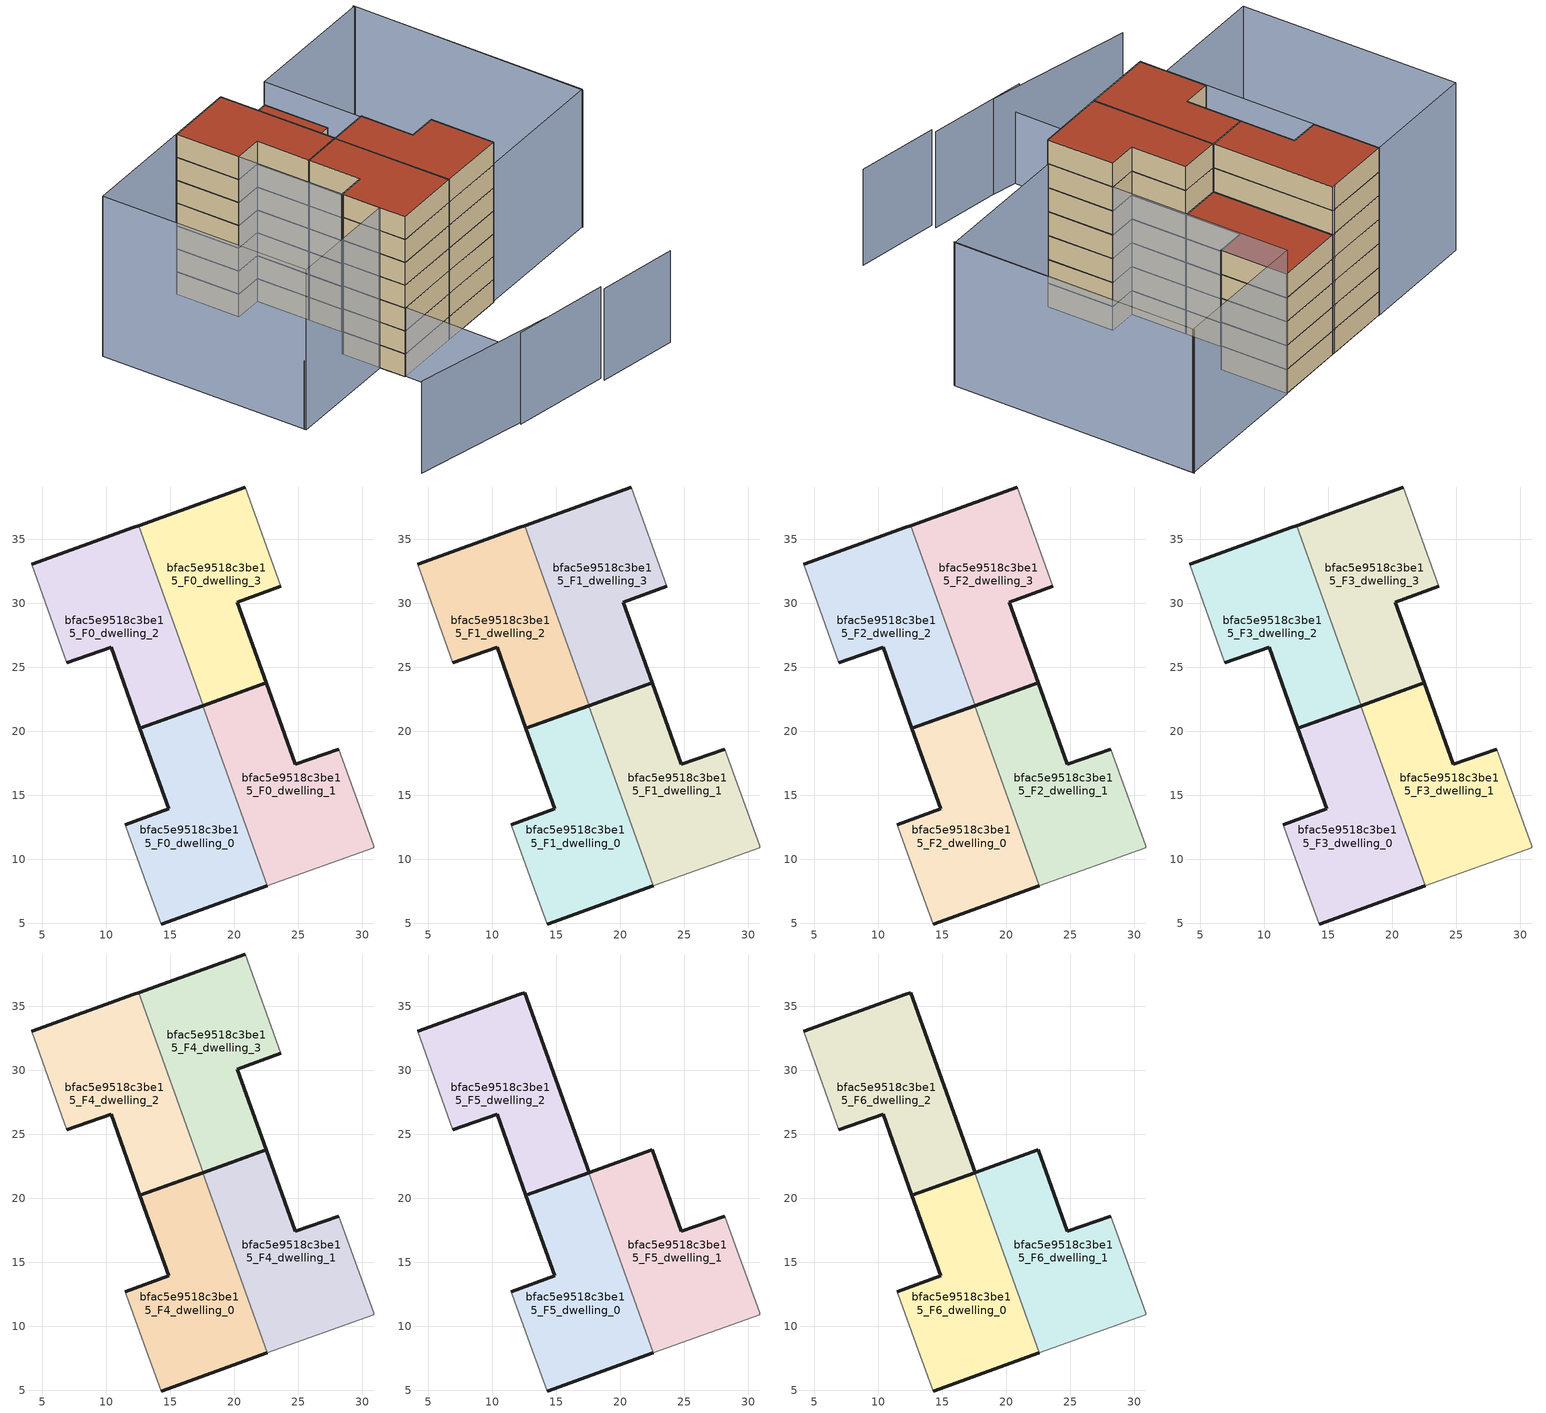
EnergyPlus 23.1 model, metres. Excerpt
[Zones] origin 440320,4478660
bfac5e9518c3be15_F0_dwelling_0
 floor ground (EU_floor_Construction): 22.58,7.93 17.53,22.01 12.62,20.26 14.87,13.94 11.47,12.7 11.54,12.48 13.1,8.13 14.27,4.96 z0
 wall outside (EU_wall_Construction): 11.47,12.7 14.87,13.94 12.62,20.26 17.53,22.01 / 22.58,7.93 14.27,4.96 z0:3
 wall adiabatic (EU_wall_Construction): 14.27,4.96 13.1,8.13 11.54,12.48 11.47,12.7 z0:3
 wall to bfac5e9518c3be15_F0_dwelling_1 (EU_wall_Construction): 17.53,22.01 22.58,7.93 z0:3
bfac5e9518c3be15_F0_dwelling_1
 floor ground (EU_floor_Construction): 30.9,10.92 30.88,11.05 28.16,18.62 24.75,17.43 22.48,23.79 17.53,22.01 22.58,7.93 z0
 wall outside (EU_wall_Construction): 17.53,22.01 22.48,23.79 24.75,17.43 28.16,18.62 z0:3
 wall adiabatic (EU_wall_Construction): 28.16,18.62 30.88,11.05 30.9,10.92 22.58,7.93 z0:3
bfac5e9518c3be15_F0_dwelling_2
 floor ground (EU_floor_Construction): 17.56,22.02 12.52,36.08 12.13,35.94 4.16,33.05 6.9,25.37 10.37,26.59 12.62,20.26 z0
 wall outside (EU_wall_Construction): 4.16,33.05 12.13,35.94 12.52,36.08 / 17.56,22.02 12.62,20.26 10.37,26.59 6.9,25.37 z0:3
 wall adiabatic (EU_wall_Construction): 6.9,25.37 4.16,33.05 z0:3
 wall to bfac5e9518c3be15_F0_dwelling_3 (EU_wall_Construction): 12.52,36.08 17.56,22.02 z0:3
bfac5e9518c3be15_F0_dwelling_3
 floor ground (EU_floor_Construction): 22.48,23.79 20.23,30.09 23.63,31.34 20.86,39.09 12.52,36.08 17.56,22.02 z0
 wall outside (EU_wall_Construction): 12.52,36.08 20.86,39.09 / 23.63,31.34 20.23,30.09 22.48,23.79 17.56,22.02 z0:3
 wall adiabatic (EU_wall_Construction): 20.86,39.09 23.63,31.34 z0:3
bfac5e9518c3be15_F1_dwelling_0
 floor to bfac5e9518c3be15_F0_dwelling_0 (EU_floor_Construction): 22.58,7.93 17.53,22.01 12.62,20.26 14.87,13.94 11.47,12.7 11.54,12.48 13.1,8.13 14.27,4.96 z3
 wall outside (EU_wall_Construction): 11.47,12.7 14.87,13.94 12.62,20.26 17.53,22.01 / 22.58,7.93 14.27,4.96 z3:6
 wall adiabatic (EU_wall_Construction): 14.27,4.96 13.1,8.13 11.54,12.48 11.47,12.7 z3:6
 wall to bfac5e9518c3be15_F1_dwelling_1 (EU_wall_Construction): 17.53,22.01 22.58,7.93 z3:6
bfac5e9518c3be15_F1_dwelling_1
 floor to bfac5e9518c3be15_F0_dwelling_1 (EU_floor_Construction): 30.9,10.92 30.88,11.05 28.16,18.62 24.75,17.43 22.48,23.79 17.53,22.01 22.58,7.93 z3
 wall outside (EU_wall_Construction): 17.53,22.01 22.48,23.79 24.75,17.43 28.16,18.62 z3:6
 wall adiabatic (EU_wall_Construction): 28.16,18.62 30.88,11.05 30.9,10.92 22.58,7.93 z3:6
bfac5e9518c3be15_F1_dwelling_2
 floor to bfac5e9518c3be15_F0_dwelling_2 (EU_floor_Construction): 17.56,22.02 12.52,36.08 12.13,35.94 4.15,33.05 6.9,25.37 10.37,26.59 12.62,20.26 z3
 wall outside (EU_wall_Construction): 4.16,33.05 12.13,35.94 12.52,36.08 / 17.56,22.02 12.62,20.26 10.37,26.59 6.9,25.37 z3:6
 wall adiabatic (EU_wall_Construction): 6.9,25.37 4.16,33.05 z3:6
 wall to bfac5e9518c3be15_F1_dwelling_3 (EU_wall_Construction): 12.52,36.08 17.56,22.02 z3:6
bfac5e9518c3be15_F1_dwelling_3
 floor to bfac5e9518c3be15_F0_dwelling_3 (EU_floor_Construction): 22.48,23.79 20.23,30.09 23.63,31.34 20.86,39.09 12.52,36.08 17.56,22.02 z3
 wall outside (EU_wall_Construction): 12.52,36.08 20.86,39.09 / 23.63,31.34 20.23,30.09 22.48,23.79 17.56,22.02 z3:6
 wall adiabatic (EU_wall_Construction): 20.86,39.09 23.63,31.34 z3:6
bfac5e9518c3be15_F2_dwelling_0
 floor to bfac5e9518c3be15_F1_dwelling_0 (EU_floor_Construction): 22.58,7.93 17.53,22.01 12.62,20.26 14.87,13.94 11.47,12.7 11.54,12.48 13.1,8.13 14.27,4.96 z6
 wall outside (EU_wall_Construction): 11.47,12.7 14.87,13.94 12.62,20.26 17.53,22.01 / 22.58,7.93 14.27,4.96 z6:9
 wall adiabatic (EU_wall_Construction): 14.27,4.96 13.1,8.13 11.54,12.48 11.47,12.7 z6:9
 wall to bfac5e9518c3be15_F2_dwelling_1 (EU_wall_Construction): 17.53,22.01 22.58,7.93 z6:9
bfac5e9518c3be15_F2_dwelling_1
 floor to bfac5e9518c3be15_F1_dwelling_1 (EU_floor_Construction): 30.9,10.92 30.88,11.05 28.16,18.62 24.75,17.43 22.48,23.79 17.53,22.01 22.58,7.93 z6
 wall outside (EU_wall_Construction): 17.53,22.01 22.48,23.79 24.75,17.43 28.16,18.62 z6:9
 wall adiabatic (EU_wall_Construction): 28.16,18.62 30.88,11.05 30.9,10.92 22.58,7.93 z6:9
bfac5e9518c3be15_F2_dwelling_2
 floor to bfac5e9518c3be15_F1_dwelling_2 (EU_floor_Construction): 17.56,22.02 12.52,36.08 12.13,35.94 4.15,33.05 6.9,25.37 10.37,26.59 12.62,20.26 z6
 wall outside (EU_wall_Construction): 4.16,33.05 12.13,35.94 12.52,36.08 / 17.56,22.02 12.62,20.26 10.37,26.59 6.9,25.37 z6:9
 wall adiabatic (EU_wall_Construction): 6.9,25.37 4.16,33.05 z6:9
 wall to bfac5e9518c3be15_F2_dwelling_3 (EU_wall_Construction): 12.52,36.08 17.56,22.02 z6:9
bfac5e9518c3be15_F2_dwelling_3
 floor to bfac5e9518c3be15_F1_dwelling_3 (EU_floor_Construction): 22.48,23.79 20.23,30.09 23.63,31.34 20.86,39.09 12.52,36.08 17.56,22.02 z6
 wall outside (EU_wall_Construction): 12.52,36.08 20.86,39.09 / 23.63,31.34 20.23,30.09 22.48,23.79 17.56,22.02 z6:9
 wall adiabatic (EU_wall_Construction): 20.86,39.09 23.63,31.34 z6:9
bfac5e9518c3be15_F3_dwelling_0
 floor to bfac5e9518c3be15_F2_dwelling_0 (EU_floor_Construction): 22.58,7.93 17.53,22.01 12.62,20.26 14.87,13.94 11.47,12.7 11.54,12.48 13.1,8.13 14.27,4.96 z9
 wall outside (EU_wall_Construction): 11.47,12.7 14.87,13.94 12.62,20.26 17.53,22.01 / 22.58,7.93 14.27,4.96 z9:12
 wall adiabatic (EU_wall_Construction): 14.27,4.96 13.1,8.13 11.54,12.48 11.47,12.7 z9:12
 wall to bfac5e9518c3be15_F3_dwelling_1 (EU_wall_Construction): 17.53,22.01 22.58,7.93 z9:12
bfac5e9518c3be15_F3_dwelling_1
 floor to bfac5e9518c3be15_F2_dwelling_1 (EU_floor_Construction): 30.9,10.92 30.88,11.05 28.16,18.62 24.75,17.43 22.48,23.79 17.53,22.01 22.58,7.93 z9
 wall outside (EU_wall_Construction): 17.53,22.01 22.48,23.79 24.75,17.43 28.16,18.62 z9:12
 wall adiabatic (EU_wall_Construction): 28.16,18.62 30.88,11.05 30.9,10.92 22.58,7.93 z9:12
bfac5e9518c3be15_F3_dwelling_2
 floor to bfac5e9518c3be15_F2_dwelling_2 (EU_floor_Construction): 17.56,22.02 12.52,36.08 12.13,35.94 4.15,33.05 6.9,25.37 10.37,26.59 12.62,20.26 z9
 wall outside (EU_wall_Construction): 4.16,33.05 12.13,35.94 12.52,36.08 / 17.56,22.02 12.62,20.26 10.37,26.59 6.9,25.37 z9:12
 wall adiabatic (EU_wall_Construction): 6.9,25.37 4.16,33.05 z9:12
 wall to bfac5e9518c3be15_F3_dwelling_3 (EU_wall_Construction): 12.52,36.08 17.56,22.02 z9:12
bfac5e9518c3be15_F3_dwelling_3
 floor to bfac5e9518c3be15_F2_dwelling_3 (EU_floor_Construction): 22.48,23.79 20.23,30.09 23.63,31.34 20.86,39.09 12.52,36.08 17.56,22.02 z9
 wall outside (EU_wall_Construction): 12.52,36.08 20.86,39.09 / 23.63,31.34 20.23,30.09 22.48,23.79 17.56,22.02 z9:12
 wall adiabatic (EU_wall_Construction): 20.86,39.09 23.63,31.34 z9:12
bfac5e9518c3be15_F4_dwelling_0
 floor to bfac5e9518c3be15_F3_dwelling_0 (EU_floor_Construction): 22.58,7.93 17.53,22.01 12.62,20.26 14.87,13.94 11.47,12.7 11.54,12.48 13.1,8.13 14.27,4.96 z12
 wall outside (EU_wall_Construction): 11.47,12.7 14.87,13.94 12.62,20.26 17.53,22.01 / 22.58,7.93 14.27,4.96 z12:15
 wall adiabatic (EU_wall_Construction): 14.27,4.96 13.1,8.13 11.54,12.48 11.47,12.7 z12:15
 wall to bfac5e9518c3be15_F4_dwelling_1 (EU_wall_Construction): 17.53,22.01 22.58,7.93 z12:15
bfac5e9518c3be15_F4_dwelling_1
 floor to bfac5e9518c3be15_F3_dwelling_1 (EU_floor_Construction): 30.9,10.92 30.88,11.05 28.16,18.62 24.75,17.43 22.48,23.79 17.53,22.01 22.58,7.93 z12
 wall outside (EU_wall_Construction): 17.53,22.01 22.48,23.79 24.75,17.43 28.16,18.62 z12:15
 wall adiabatic (EU_wall_Construction): 28.16,18.62 30.88,11.05 30.9,10.92 22.58,7.93 z12:15
bfac5e9518c3be15_F4_dwelling_2
 floor to bfac5e9518c3be15_F3_dwelling_2 (EU_floor_Construction): 17.56,22.02 12.52,36.08 12.13,35.94 4.15,33.05 6.9,25.37 10.37,26.59 12.62,20.26 z12
 wall outside (EU_wall_Construction): 4.16,33.05 12.13,35.94 12.52,36.08 / 17.56,22.02 12.62,20.26 10.37,26.59 6.9,25.37 z12:15
 wall adiabatic (EU_wall_Construction): 6.9,25.37 4.16,33.05 z12:15
 wall to bfac5e9518c3be15_F4_dwelling_3 (EU_wall_Construction): 12.52,36.08 17.56,22.02 z12:15
bfac5e9518c3be15_F4_dwelling_3
 floor to bfac5e9518c3be15_F3_dwelling_3 (EU_floor_Construction): 22.48,23.79 20.23,30.09 23.63,31.34 20.86,39.09 12.52,36.08 17.56,22.02 z12
 wall outside (EU_wall_Construction): 12.52,36.08 20.86,39.09 / 23.63,31.34 20.23,30.09 22.48,23.79 17.56,22.02 z12:15
 wall adiabatic (EU_wall_Construction): 20.86,39.09 23.63,31.34 z12:15
 roof outside (EU_roof_Construction): 20.86,39.09 23.63,31.34 20.23,30.09 22.48,23.79 17.56,22.02 12.52,36.08 z15
bfac5e9518c3be15_F5_dwelling_0
 floor to bfac5e9518c3be15_F4_dwelling_0 (EU_floor_Construction): 22.58,7.93 17.53,22.01 12.62,20.26 14.87,13.94 11.47,12.7 11.54,12.48 13.1,8.13 14.27,4.96 z15
 wall outside (EU_wall_Construction): 11.47,12.7 14.87,13.94 12.62,20.26 17.53,22.01 / 22.58,7.93 14.27,4.96 z15:18
 wall adiabatic (EU_wall_Construction): 14.27,4.96 13.1,8.13 11.54,12.48 11.47,12.7 z15:18
 wall to bfac5e9518c3be15_F5_dwelling_1 (EU_wall_Construction): 17.53,22.01 22.58,7.93 z15:18
bfac5e9518c3be15_F5_dwelling_1
 floor to bfac5e9518c3be15_F4_dwelling_1 (EU_floor_Construction): 30.9,10.92 30.88,11.05 28.16,18.62 24.75,17.43 22.48,23.79 17.53,22.01 22.58,7.93 z15
 wall outside (EU_wall_Construction): 17.53,22.01 22.48,23.79 24.75,17.43 28.16,18.62 z15:18
 wall adiabatic (EU_wall_Construction): 28.16,18.62 30.88,11.05 30.9,10.92 22.58,7.93 z15:18
bfac5e9518c3be15_F5_dwelling_2
 floor to bfac5e9518c3be15_F4_dwelling_2 (EU_floor_Construction): 17.56,22.02 12.52,36.08 12.13,35.94 4.15,33.05 6.9,25.37 10.37,26.59 12.62,20.26 z15
 wall outside (EU_wall_Construction): 4.16,33.05 12.13,35.94 12.52,36.08 17.56,22.02 12.62,20.26 10.37,26.59 6.9,25.37 z15:18
 wall adiabatic (EU_wall_Construction): 6.9,25.37 4.16,33.05 z15:18
bfac5e9518c3be15_F6_dwelling_0
 floor to bfac5e9518c3be15_F5_dwelling_0 (EU_floor_Construction): 22.58,7.93 17.53,22.01 12.62,20.26 14.87,13.94 11.47,12.7 11.54,12.48 13.1,8.13 14.27,4.96 z18
 wall outside (EU_wall_Construction): 11.47,12.7 14.87,13.94 12.62,20.26 17.53,22.01 / 22.58,7.93 14.27,4.96 z18:21
 wall adiabatic (EU_wall_Construction): 14.27,4.96 13.1,8.13 11.54,12.48 11.47,12.7 z18:21
 wall to bfac5e9518c3be15_F6_dwelling_1 (EU_wall_Construction): 17.53,22.01 22.58,7.93 z18:21
 roof outside (EU_roof_Construction): 17.53,22.01 22.58,7.93 14.27,4.96 13.1,8.13 11.54,12.48 11.47,12.7 14.87,13.94 12.62,20.26 z21
bfac5e9518c3be15_F6_dwelling_1
 floor to bfac5e9518c3be15_F5_dwelling_1 (EU_floor_Construction): 30.9,10.92 30.88,11.05 28.16,18.62 24.75,17.43 22.48,23.79 17.53,22.01 22.58,7.93 z18
 wall outside (EU_wall_Construction): 17.53,22.01 22.48,23.79 24.75,17.43 28.16,18.62 z18:21
 wall adiabatic (EU_wall_Construction): 28.16,18.62 30.88,11.05 30.9,10.92 22.58,7.93 z18:21
 roof outside (EU_roof_Construction): 28.16,18.62 30.88,11.05 30.9,10.92 22.58,7.93 17.53,22.01 22.48,23.79 24.75,17.43 z21
bfac5e9518c3be15_F6_dwelling_2
 floor to bfac5e9518c3be15_F5_dwelling_2 (EU_floor_Construction): 17.56,22.02 12.52,36.08 12.13,35.94 4.15,33.05 6.9,25.37 10.37,26.59 12.62,20.26 z18
 wall outside (EU_wall_Construction): 4.16,33.05 12.13,35.94 12.52,36.08 17.56,22.02 12.62,20.26 10.37,26.59 6.9,25.37 z18:21
 wall adiabatic (EU_wall_Construction): 6.9,25.37 4.16,33.05 z18:21
 roof outside (EU_roof_Construction): 12.52,36.08 17.56,22.02 12.62,20.26 10.37,26.59 6.9,25.37 4.16,33.05 12.13,35.94 z21
shading: 18.69,-10.11 31.19,-8.12 / 31.24,-8.68 41.52,-7.03 / 4.28,-11.29 22.57,-9.45 z0:12; -0.76,3.37 13.33,8.21 / 13.33,8.21 19.51,-9.8 z0:9; 4.16,33.06 13.13,8.04 / 13.13,8.04 -0.66,3.1 / -0.66,3.1 -9.63,28.12 / -9.63,28.12 4.16,33.06 z0:21; 47.61,16.85 37.61,45.25 / 47.65,17.02 30.84,11.04 / 30.84,11.04 20.83,39.16 / 20.83,39.16 37.64,45.14 / 37.64,45.14 47.65,17.02 z0:18
[Building]
EU S2 Campaign: North Axis=0; Terrain=City; Solar Distribution=FullExterior
[Site:Location]
Madrid: Latitude=40.5; Longitude=-3.5; Time Zone=1; Elevation=609
[SizingPeriod:WeatherFileDays]
AnnualSizingPeriod: Begin Month=1; Begin Day of Month=1; End Month=12; End Day of Month=31; Day of Week for Start Day=Monday; Use Weather File Daylight Saving Period=No; Use Weather File Rain and Snow Indicators=No
[MATERIAL]
EU_InternalMass_Material: Roughness=MediumRough; Thickness=0.1; Conductivity=1; Density=1800; Specific Heat=900; Thermal Absorptance=0.9; Solar Absorptance=0.7; Visible Absorptance=0.7
[MATERIAL:NOMASS] Roughness=MediumRough; Thermal Absorptance=0.9; Solar Absorptance=0.7; Visible Absorptance=0.7
Name | Thermal Resistance
EU_wall_NoMass | 0.459673
EU_roof_NoMass | 0.495815
EU_floor_NoMass | 0.788942
[CONSTRUCTION]
EU_wall_Construction: EU_wall_NoMass
EU_roof_Construction: EU_roof_NoMass
EU_floor_Construction: EU_floor_NoMass
EU_InternalMass_Construction: EU_InternalMass_Material
[ZONE] Type=1; Multiplier=1; Ceiling Height=autocalculate; Floor Area=autocalculate; Part of Total Floor Area=Yes
Name | Volume
bfac5e9518c3be15_F0_dwelling_0 | 324.226
bfac5e9518c3be15_F1_dwelling_0; bfac5e9518c3be15_F2_dwelling_0; bfac5e9518c3be15_F3_dwelling_0; bfac5e9518c3be15_F4_dwelling_0; bfac5e9518c3be15_F5_dwelling_0; bfac5e9518c3be15_F6_dwelling_0 | 324.227
bfac5e9518c3be15_F0_dwelling_1; bfac5e9518c3be15_F1_dwelling_1; bfac5e9518c3be15_F2_dwelling_1; bfac5e9518c3be15_F3_dwelling_1; bfac5e9518c3be15_F4_dwelling_1; bfac5e9518c3be15_F5_dwelling_1; bfac5e9518c3be15_F6_dwelling_1 | 324.196
bfac5e9518c3be15_F0_dwelling_2; bfac5e9518c3be15_F1_dwelling_2; bfac5e9518c3be15_F2_dwelling_2; bfac5e9518c3be15_F3_dwelling_2; bfac5e9518c3be15_F4_dwelling_2; bfac5e9518c3be15_F5_dwelling_2; bfac5e9518c3be15_F6_dwelling_2 | 324.204
bfac5e9518c3be15_F0_dwelling_3 | 324.216
bfac5e9518c3be15_F1_dwelling_3; bfac5e9518c3be15_F2_dwelling_3; bfac5e9518c3be15_F3_dwelling_3; bfac5e9518c3be15_F4_dwelling_3 | 324.217
[INTERNALMASS] Construction=EU_InternalMass_Construction
Name | Zone or ZoneList | Surface Area
bfac5e9518c3be15_F0_dwelling_0_EU_InternalMass | bfac5e9518c3be15_F0_dwelling_0 | 108.075
bfac5e9518c3be15_F0_dwelling_1_EU_InternalMass | bfac5e9518c3be15_F0_dwelling_1 | 108.066
bfac5e9518c3be15_F0_dwelling_2_EU_InternalMass | bfac5e9518c3be15_F0_dwelling_2 | 108.068
bfac5e9518c3be15_F0_dwelling_3_EU_InternalMass | bfac5e9518c3be15_F0_dwelling_3 | 108.072
bfac5e9518c3be15_F1_dwelling_0_EU_InternalMass | bfac5e9518c3be15_F1_dwelling_0 | 108.075
bfac5e9518c3be15_F1_dwelling_1_EU_InternalMass | bfac5e9518c3be15_F1_dwelling_1 | 108.066
bfac5e9518c3be15_F1_dwelling_2_EU_InternalMass | bfac5e9518c3be15_F1_dwelling_2 | 108.068
bfac5e9518c3be15_F1_dwelling_3_EU_InternalMass | bfac5e9518c3be15_F1_dwelling_3 | 108.072
bfac5e9518c3be15_F2_dwelling_0_EU_InternalMass | bfac5e9518c3be15_F2_dwelling_0 | 108.075
bfac5e9518c3be15_F2_dwelling_1_EU_InternalMass | bfac5e9518c3be15_F2_dwelling_1 | 108.066
bfac5e9518c3be15_F2_dwelling_2_EU_InternalMass | bfac5e9518c3be15_F2_dwelling_2 | 108.068
bfac5e9518c3be15_F2_dwelling_3_EU_InternalMass | bfac5e9518c3be15_F2_dwelling_3 | 108.072
bfac5e9518c3be15_F3_dwelling_0_EU_InternalMass | bfac5e9518c3be15_F3_dwelling_0 | 108.075
bfac5e9518c3be15_F3_dwelling_1_EU_InternalMass | bfac5e9518c3be15_F3_dwelling_1 | 108.066
bfac5e9518c3be15_F3_dwelling_2_EU_InternalMass | bfac5e9518c3be15_F3_dwelling_2 | 108.068
bfac5e9518c3be15_F3_dwelling_3_EU_InternalMass | bfac5e9518c3be15_F3_dwelling_3 | 108.072
bfac5e9518c3be15_F4_dwelling_0_EU_InternalMass | bfac5e9518c3be15_F4_dwelling_0 | 108.075
bfac5e9518c3be15_F4_dwelling_1_EU_InternalMass | bfac5e9518c3be15_F4_dwelling_1 | 108.066
bfac5e9518c3be15_F4_dwelling_2_EU_InternalMass | bfac5e9518c3be15_F4_dwelling_2 | 108.068
bfac5e9518c3be15_F4_dwelling_3_EU_InternalMass | bfac5e9518c3be15_F4_dwelling_3 | 108.072
bfac5e9518c3be15_F5_dwelling_0_EU_InternalMass | bfac5e9518c3be15_F5_dwelling_0 | 144.086
bfac5e9518c3be15_F5_dwelling_1_EU_InternalMass | bfac5e9518c3be15_F5_dwelling_1 | 144.093
bfac5e9518c3be15_F5_dwelling_2_EU_InternalMass | bfac5e9518c3be15_F5_dwelling_2 | 144.097
bfac5e9518c3be15_F6_dwelling_0_EU_InternalMass | bfac5e9518c3be15_F6_dwelling_0 | 144.086
bfac5e9518c3be15_F6_dwelling_1_EU_InternalMass | bfac5e9518c3be15_F6_dwelling_1 | 144.093
bfac5e9518c3be15_F6_dwelling_2_EU_InternalMass | bfac5e9518c3be15_F6_dwelling_2 | 144.097
[OTHEREQUIPMENT] Fuel Type=Electricity; Design Level Calculation Method=Watts/Area; Power per Zone Floor Area=1; Fraction Latent=0; Fraction Radiant=0; Fraction Lost=0; Carbon Dioxide Generation Rate=0; EndUse Subcategory=EU_Step8_InternalGains
Name | Zone or ZoneList or Space or SpaceList | Schedule
EU_Step8_InternalGain_bfac5e9518c3be15_F0_dwelling_0_f000 | bfac5e9518c3be15_F0_dwelling_0 | EU_Step8_GainSchedule_bfac5e9518c3be15_F0_dwelling_0_f000
EU_Step8_InternalGain_bfac5e9518c3be15_F0_dwelling_1_f000 | bfac5e9518c3be15_F0_dwelling_1 | EU_Step8_GainSchedule_bfac5e9518c3be15_F0_dwelling_1_f000
EU_Step8_InternalGain_bfac5e9518c3be15_F0_dwelling_2_f000 | bfac5e9518c3be15_F0_dwelling_2 | EU_Step8_GainSchedule_bfac5e9518c3be15_F0_dwelling_2_f000
EU_Step8_InternalGain_bfac5e9518c3be15_F0_dwelling_3_f000 | bfac5e9518c3be15_F0_dwelling_3 | EU_Step8_GainSchedule_bfac5e9518c3be15_F0_dwelling_3_f000
EU_Step8_InternalGain_bfac5e9518c3be15_F1_dwelling_0_f000 | bfac5e9518c3be15_F1_dwelling_0 | EU_Step8_GainSchedule_bfac5e9518c3be15_F1_dwelling_0_f000
EU_Step8_InternalGain_bfac5e9518c3be15_F1_dwelling_1_f000 | bfac5e9518c3be15_F1_dwelling_1 | EU_Step8_GainSchedule_bfac5e9518c3be15_F1_dwelling_1_f000
EU_Step8_InternalGain_bfac5e9518c3be15_F1_dwelling_2_f000 | bfac5e9518c3be15_F1_dwelling_2 | EU_Step8_GainSchedule_bfac5e9518c3be15_F1_dwelling_2_f000
EU_Step8_InternalGain_bfac5e9518c3be15_F1_dwelling_3_f000 | bfac5e9518c3be15_F1_dwelling_3 | EU_Step8_GainSchedule_bfac5e9518c3be15_F1_dwelling_3_f000
EU_Step8_InternalGain_bfac5e9518c3be15_F2_dwelling_0_f000 | bfac5e9518c3be15_F2_dwelling_0 | EU_Step8_GainSchedule_bfac5e9518c3be15_F2_dwelling_0_f000
EU_Step8_InternalGain_bfac5e9518c3be15_F2_dwelling_1_f000 | bfac5e9518c3be15_F2_dwelling_1 | EU_Step8_GainSchedule_bfac5e9518c3be15_F2_dwelling_1_f000
EU_Step8_InternalGain_bfac5e9518c3be15_F2_dwelling_2_f000 | bfac5e9518c3be15_F2_dwelling_2 | EU_Step8_GainSchedule_bfac5e9518c3be15_F2_dwelling_2_f000
EU_Step8_InternalGain_bfac5e9518c3be15_F2_dwelling_3_f000 | bfac5e9518c3be15_F2_dwelling_3 | EU_Step8_GainSchedule_bfac5e9518c3be15_F2_dwelling_3_f000
EU_Step8_InternalGain_bfac5e9518c3be15_F3_dwelling_0_f000 | bfac5e9518c3be15_F3_dwelling_0 | EU_Step8_GainSchedule_bfac5e9518c3be15_F3_dwelling_0_f000
EU_Step8_InternalGain_bfac5e9518c3be15_F3_dwelling_1_f000 | bfac5e9518c3be15_F3_dwelling_1 | EU_Step8_GainSchedule_bfac5e9518c3be15_F3_dwelling_1_f000
EU_Step8_InternalGain_bfac5e9518c3be15_F3_dwelling_2_f000 | bfac5e9518c3be15_F3_dwelling_2 | EU_Step8_GainSchedule_bfac5e9518c3be15_F3_dwelling_2_f000
EU_Step8_InternalGain_bfac5e9518c3be15_F3_dwelling_3_f000 | bfac5e9518c3be15_F3_dwelling_3 | EU_Step8_GainSchedule_bfac5e9518c3be15_F3_dwelling_3_f000
EU_Step8_InternalGain_bfac5e9518c3be15_F4_dwelling_0_f000 | bfac5e9518c3be15_F4_dwelling_0 | EU_Step8_GainSchedule_bfac5e9518c3be15_F4_dwelling_0_f000
EU_Step8_InternalGain_bfac5e9518c3be15_F4_dwelling_1_f000 | bfac5e9518c3be15_F4_dwelling_1 | EU_Step8_GainSchedule_bfac5e9518c3be15_F4_dwelling_1_f000
EU_Step8_InternalGain_bfac5e9518c3be15_F4_dwelling_2_f000 | bfac5e9518c3be15_F4_dwelling_2 | EU_Step8_GainSchedule_bfac5e9518c3be15_F4_dwelling_2_f000
EU_Step8_InternalGain_bfac5e9518c3be15_F4_dwelling_3_f000 | bfac5e9518c3be15_F4_dwelling_3 | EU_Step8_GainSchedule_bfac5e9518c3be15_F4_dwelling_3_f000
EU_Step8_InternalGain_bfac5e9518c3be15_F5_dwelling_0_f000 | bfac5e9518c3be15_F5_dwelling_0 | EU_Step8_GainSchedule_bfac5e9518c3be15_F5_dwelling_0_f000
EU_Step8_InternalGain_bfac5e9518c3be15_F5_dwelling_1_f000 | bfac5e9518c3be15_F5_dwelling_1 | EU_Step8_GainSchedule_bfac5e9518c3be15_F5_dwelling_1_f000
EU_Step8_InternalGain_bfac5e9518c3be15_F5_dwelling_2_f000 | bfac5e9518c3be15_F5_dwelling_2 | EU_Step8_GainSchedule_bfac5e9518c3be15_F5_dwelling_2_f000
EU_Step8_InternalGain_bfac5e9518c3be15_F6_dwelling_0_f000 | bfac5e9518c3be15_F6_dwelling_0 | EU_Step8_GainSchedule_bfac5e9518c3be15_F6_dwelling_0_f000
EU_Step8_InternalGain_bfac5e9518c3be15_F6_dwelling_1_f000 | bfac5e9518c3be15_F6_dwelling_1 | EU_Step8_GainSchedule_bfac5e9518c3be15_F6_dwelling_1_f000
EU_Step8_InternalGain_bfac5e9518c3be15_F6_dwelling_2_f000 | bfac5e9518c3be15_F6_dwelling_2 | EU_Step8_GainSchedule_bfac5e9518c3be15_F6_dwelling_2_f000
[ZONEVENTILATION:DESIGNFLOWRATE] Schedule=EU_AlwaysOn; Design Flow Rate Calculation Method=AirChanges/Hour; Air Changes per Hour=0.719161; Ventilation Type=Natural; Fan Pressure Rise=0; Fan Total Efficiency=1; Constant Term Coefficient=1; Temperature Term Coefficient=0; Velocity Term Coefficient=0; Velocity Squared Term Coefficient=0; Minimum Indoor Temperature=-100; Maximum Indoor Temperature=100; Delta Temperature=-100; Minimum Outdoor Temperature=-100; Maximum Outdoor Temperature=100; Maximum Wind Speed=40
Name | Zone or ZoneList or Space or SpaceList
EU_ConstantAir_bfac5e9518c3be15_F0_dwelling_0 | bfac5e9518c3be15_F0_dwelling_0
EU_ConstantAir_bfac5e9518c3be15_F0_dwelling_1 | bfac5e9518c3be15_F0_dwelling_1
EU_ConstantAir_bfac5e9518c3be15_F0_dwelling_2 | bfac5e9518c3be15_F0_dwelling_2
EU_ConstantAir_bfac5e9518c3be15_F0_dwelling_3 | bfac5e9518c3be15_F0_dwelling_3
EU_ConstantAir_bfac5e9518c3be15_F1_dwelling_0 | bfac5e9518c3be15_F1_dwelling_0
EU_ConstantAir_bfac5e9518c3be15_F1_dwelling_1 | bfac5e9518c3be15_F1_dwelling_1
EU_ConstantAir_bfac5e9518c3be15_F1_dwelling_2 | bfac5e9518c3be15_F1_dwelling_2
EU_ConstantAir_bfac5e9518c3be15_F1_dwelling_3 | bfac5e9518c3be15_F1_dwelling_3
EU_ConstantAir_bfac5e9518c3be15_F2_dwelling_0 | bfac5e9518c3be15_F2_dwelling_0
EU_ConstantAir_bfac5e9518c3be15_F2_dwelling_1 | bfac5e9518c3be15_F2_dwelling_1
EU_ConstantAir_bfac5e9518c3be15_F2_dwelling_2 | bfac5e9518c3be15_F2_dwelling_2
EU_ConstantAir_bfac5e9518c3be15_F2_dwelling_3 | bfac5e9518c3be15_F2_dwelling_3
EU_ConstantAir_bfac5e9518c3be15_F3_dwelling_0 | bfac5e9518c3be15_F3_dwelling_0
EU_ConstantAir_bfac5e9518c3be15_F3_dwelling_1 | bfac5e9518c3be15_F3_dwelling_1
EU_ConstantAir_bfac5e9518c3be15_F3_dwelling_2 | bfac5e9518c3be15_F3_dwelling_2
EU_ConstantAir_bfac5e9518c3be15_F3_dwelling_3 | bfac5e9518c3be15_F3_dwelling_3
EU_ConstantAir_bfac5e9518c3be15_F4_dwelling_0 | bfac5e9518c3be15_F4_dwelling_0
EU_ConstantAir_bfac5e9518c3be15_F4_dwelling_1 | bfac5e9518c3be15_F4_dwelling_1
EU_ConstantAir_bfac5e9518c3be15_F4_dwelling_2 | bfac5e9518c3be15_F4_dwelling_2
EU_ConstantAir_bfac5e9518c3be15_F4_dwelling_3 | bfac5e9518c3be15_F4_dwelling_3
EU_ConstantAir_bfac5e9518c3be15_F5_dwelling_0 | bfac5e9518c3be15_F5_dwelling_0
EU_ConstantAir_bfac5e9518c3be15_F5_dwelling_1 | bfac5e9518c3be15_F5_dwelling_1
EU_ConstantAir_bfac5e9518c3be15_F5_dwelling_2 | bfac5e9518c3be15_F5_dwelling_2
EU_ConstantAir_bfac5e9518c3be15_F6_dwelling_0 | bfac5e9518c3be15_F6_dwelling_0
EU_ConstantAir_bfac5e9518c3be15_F6_dwelling_1 | bfac5e9518c3be15_F6_dwelling_1
EU_ConstantAir_bfac5e9518c3be15_F6_dwelling_2 | bfac5e9518c3be15_F6_dwelling_2
[HVACTEMPLATE:THERMOSTAT] Constant Heating Setpoint=20; Constant Cooling Setpoint=50
EU_HeatOnly_bfac5e9518c3be15_F0_dwelling_0; EU_HeatOnly_bfac5e9518c3be15_F0_dwelling_1; EU_HeatOnly_bfac5e9518c3be15_F0_dwelling_2; EU_HeatOnly_bfac5e9518c3be15_F0_dwelling_3; EU_HeatOnly_bfac5e9518c3be15_F1_dwelling_0; EU_HeatOnly_bfac5e9518c3be15_F1_dwelling_1; EU_HeatOnly_bfac5e9518c3be15_F1_dwelling_2; EU_HeatOnly_bfac5e9518c3be15_F1_dwelling_3; EU_HeatOnly_bfac5e9518c3be15_F2_dwelling_0; EU_HeatOnly_bfac5e9518c3be15_F2_dwelling_1; EU_HeatOnly_bfac5e9518c3be15_F2_dwelling_2; EU_HeatOnly_bfac5e9518c3be15_F2_dwelling_3; EU_HeatOnly_bfac5e9518c3be15_F3_dwelling_0; EU_HeatOnly_bfac5e9518c3be15_F3_dwelling_1; EU_HeatOnly_bfac5e9518c3be15_F3_dwelling_2; EU_HeatOnly_bfac5e9518c3be15_F3_dwelling_3; EU_HeatOnly_bfac5e9518c3be15_F4_dwelling_0; EU_HeatOnly_bfac5e9518c3be15_F4_dwelling_1; EU_HeatOnly_bfac5e9518c3be15_F4_dwelling_2; EU_HeatOnly_bfac5e9518c3be15_F4_dwelling_3; EU_HeatOnly_bfac5e9518c3be15_F5_dwelling_0; EU_HeatOnly_bfac5e9518c3be15_F5_dwelling_1; EU_HeatOnly_bfac5e9518c3be15_F5_dwelling_2; EU_HeatOnly_bfac5e9518c3be15_F6_dwelling_0; EU_HeatOnly_bfac5e9518c3be15_F6_dwelling_1; EU_HeatOnly_bfac5e9518c3be15_F6_dwelling_2
[HVACTEMPLATE:ZONE:IDEALLOADSAIRSYSTEM] System Availability Schedule=EU_AlwaysOn; Maximum Heating Supply Air Temperature=50; Minimum Cooling Supply Air Temperature=13; Maximum Heating Supply Air Humidity Ratio=0.0156; Minimum Cooling Supply Air Humidity Ratio=0.0077; Heating Limit=NoLimit; Cooling Limit=NoLimit; Heating Availability Schedule=EU_AlwaysOn; Cooling Availability Schedule=EU_CoolingOff; Dehumidification Control Type=ConstantSensibleHeatRatio; Cooling Sensible Heat Ratio=0.7; Dehumidification Setpoint=60; Humidification Control Type=None; Humidification Setpoint=30; Outdoor Air Method=None; Outdoor Air Flow Rate per Person=0.00944; Outdoor Air Flow Rate per Zone Floor Area=0; Outdoor Air Flow Rate per Zone=0; Demand Controlled Ventilation Type=None; Outdoor Air Economizer Type=NoEconomizer; Heat Recovery Type=None; Sensible Heat Recovery Effectiveness=0.7; Latent Heat Recovery Effectiveness=0.65
Name | Template Thermostat
bfac5e9518c3be15_F0_dwelling_0 | EU_HeatOnly_bfac5e9518c3be15_F0_dwelling_0
bfac5e9518c3be15_F0_dwelling_1 | EU_HeatOnly_bfac5e9518c3be15_F0_dwelling_1
bfac5e9518c3be15_F0_dwelling_2 | EU_HeatOnly_bfac5e9518c3be15_F0_dwelling_2
bfac5e9518c3be15_F0_dwelling_3 | EU_HeatOnly_bfac5e9518c3be15_F0_dwelling_3
bfac5e9518c3be15_F1_dwelling_0 | EU_HeatOnly_bfac5e9518c3be15_F1_dwelling_0
bfac5e9518c3be15_F1_dwelling_1 | EU_HeatOnly_bfac5e9518c3be15_F1_dwelling_1
bfac5e9518c3be15_F1_dwelling_2 | EU_HeatOnly_bfac5e9518c3be15_F1_dwelling_2
bfac5e9518c3be15_F1_dwelling_3 | EU_HeatOnly_bfac5e9518c3be15_F1_dwelling_3
bfac5e9518c3be15_F2_dwelling_0 | EU_HeatOnly_bfac5e9518c3be15_F2_dwelling_0
bfac5e9518c3be15_F2_dwelling_1 | EU_HeatOnly_bfac5e9518c3be15_F2_dwelling_1
bfac5e9518c3be15_F2_dwelling_2 | EU_HeatOnly_bfac5e9518c3be15_F2_dwelling_2
bfac5e9518c3be15_F2_dwelling_3 | EU_HeatOnly_bfac5e9518c3be15_F2_dwelling_3
bfac5e9518c3be15_F3_dwelling_0 | EU_HeatOnly_bfac5e9518c3be15_F3_dwelling_0
bfac5e9518c3be15_F3_dwelling_1 | EU_HeatOnly_bfac5e9518c3be15_F3_dwelling_1
bfac5e9518c3be15_F3_dwelling_2 | EU_HeatOnly_bfac5e9518c3be15_F3_dwelling_2
bfac5e9518c3be15_F3_dwelling_3 | EU_HeatOnly_bfac5e9518c3be15_F3_dwelling_3
bfac5e9518c3be15_F4_dwelling_0 | EU_HeatOnly_bfac5e9518c3be15_F4_dwelling_0
bfac5e9518c3be15_F4_dwelling_1 | EU_HeatOnly_bfac5e9518c3be15_F4_dwelling_1
bfac5e9518c3be15_F4_dwelling_2 | EU_HeatOnly_bfac5e9518c3be15_F4_dwelling_2
bfac5e9518c3be15_F4_dwelling_3 | EU_HeatOnly_bfac5e9518c3be15_F4_dwelling_3
bfac5e9518c3be15_F5_dwelling_0 | EU_HeatOnly_bfac5e9518c3be15_F5_dwelling_0
bfac5e9518c3be15_F5_dwelling_1 | EU_HeatOnly_bfac5e9518c3be15_F5_dwelling_1
bfac5e9518c3be15_F5_dwelling_2 | EU_HeatOnly_bfac5e9518c3be15_F5_dwelling_2
bfac5e9518c3be15_F6_dwelling_0 | EU_HeatOnly_bfac5e9518c3be15_F6_dwelling_0
bfac5e9518c3be15_F6_dwelling_1 | EU_HeatOnly_bfac5e9518c3be15_F6_dwelling_1
bfac5e9518c3be15_F6_dwelling_2 | EU_HeatOnly_bfac5e9518c3be15_F6_dwelling_2
[SIZING:ZONE] Zone Cooling Design Supply Air Temperature Input Method=SupplyAirTemperature; Zone Cooling Design Supply Air Temperature=13; Zone Heating Design Supply Air Temperature Input Method=SupplyAirTemperature; Zone Heating Design Supply Air Temperature=50; Zone Cooling Design Supply Air Humidity Ratio=0.008; Zone Heating Design Supply Air Humidity Ratio=0.008; Cooling Design Air Flow Method=DesignDay; Cooling Design Air Flow Rate=0; Cooling Minimum Air Flow per Zone Floor Area=0.000762; Cooling Minimum Air Flow=0; Cooling Minimum Air Flow Fraction=0.2; Heating Design Air Flow Method=DesignDay; Heating Design Air Flow Rate=0; Heating Maximum Air Flow per Zone Floor Area=0.002032; Heating Maximum Air Flow=0.141576; Heating Maximum Air Flow Fraction=0.3; Account for Dedicated Outdoor Air System=No; Dedicated Outdoor Air System Control Strategy=NeutralSupplyAir; Dedicated Outdoor Air Low Setpoint Temperature for Design=autosize; Dedicated Outdoor Air High Setpoint Temperature for Design=autosize; Zone Load Sizing Method=Sensible Load Only No Latent Load; Zone Latent Cooling Design Supply Air Humidity Ratio Input Method=HumidityRatioDifference; Zone Cooling Design Supply Air Humidity Ratio Difference=0.005; Zone Latent Heating Design Supply Air Humidity Ratio Input Method=HumidityRatioDifference; Zone Humidification Design Supply Air Humidity Ratio Difference=0.005
bfac5e9518c3be15_F0_dwelling_0; bfac5e9518c3be15_F0_dwelling_1; bfac5e9518c3be15_F0_dwelling_2; bfac5e9518c3be15_F0_dwelling_3; bfac5e9518c3be15_F1_dwelling_0; bfac5e9518c3be15_F1_dwelling_1; bfac5e9518c3be15_F1_dwelling_2; bfac5e9518c3be15_F1_dwelling_3; bfac5e9518c3be15_F2_dwelling_0; bfac5e9518c3be15_F2_dwelling_1; bfac5e9518c3be15_F2_dwelling_2; bfac5e9518c3be15_F2_dwelling_3; bfac5e9518c3be15_F3_dwelling_0; bfac5e9518c3be15_F3_dwelling_1; bfac5e9518c3be15_F3_dwelling_2; bfac5e9518c3be15_F3_dwelling_3; bfac5e9518c3be15_F4_dwelling_0; bfac5e9518c3be15_F4_dwelling_1; bfac5e9518c3be15_F4_dwelling_2; bfac5e9518c3be15_F4_dwelling_3; bfac5e9518c3be15_F5_dwelling_0; bfac5e9518c3be15_F5_dwelling_1; bfac5e9518c3be15_F5_dwelling_2; bfac5e9518c3be15_F6_dwelling_0; bfac5e9518c3be15_F6_dwelling_1; bfac5e9518c3be15_F6_dwelling_2
[SCHEDULE:CONSTANT]
Name | Hourly Value
EU_AlwaysOn | 1
EU_CoolingOff | 0
[SCHEDULE:FILE] Column Number=1; Rows to Skip at Top=0; Number of Hours of Data=8760; Column Separator=Comma; Interpolate to Timestep=No; Minutes per Item=60; Adjust Schedule for Daylight Savings=Yes
Name | File
EU_Step8_GainSchedule_bfac5e9518c3be15_F0_dwelling_0_f000 | ../../schedules/bfac5e9518c3be15/bfac5e9518c3be15_F0_dwelling_0_f000_gain.csv
EU_Step8_GainSchedule_bfac5e9518c3be15_F0_dwelling_1_f000 | ../../schedules/bfac5e9518c3be15/bfac5e9518c3be15_F0_dwelling_1_f000_gain.csv
EU_Step8_GainSchedule_bfac5e9518c3be15_F0_dwelling_2_f000 | ../../schedules/bfac5e9518c3be15/bfac5e9518c3be15_F0_dwelling_2_f000_gain.csv
EU_Step8_GainSchedule_bfac5e9518c3be15_F0_dwelling_3_f000 | ../../schedules/bfac5e9518c3be15/bfac5e9518c3be15_F0_dwelling_3_f000_gain.csv
EU_Step8_GainSchedule_bfac5e9518c3be15_F1_dwelling_0_f000 | ../../schedules/bfac5e9518c3be15/bfac5e9518c3be15_F1_dwelling_0_f000_gain.csv
EU_Step8_GainSchedule_bfac5e9518c3be15_F1_dwelling_1_f000 | ../../schedules/bfac5e9518c3be15/bfac5e9518c3be15_F1_dwelling_1_f000_gain.csv
EU_Step8_GainSchedule_bfac5e9518c3be15_F1_dwelling_2_f000 | ../../schedules/bfac5e9518c3be15/bfac5e9518c3be15_F1_dwelling_2_f000_gain.csv
EU_Step8_GainSchedule_bfac5e9518c3be15_F1_dwelling_3_f000 | ../../schedules/bfac5e9518c3be15/bfac5e9518c3be15_F1_dwelling_3_f000_gain.csv
EU_Step8_GainSchedule_bfac5e9518c3be15_F2_dwelling_0_f000 | ../../schedules/bfac5e9518c3be15/bfac5e9518c3be15_F2_dwelling_0_f000_gain.csv
EU_Step8_GainSchedule_bfac5e9518c3be15_F2_dwelling_1_f000 | ../../schedules/bfac5e9518c3be15/bfac5e9518c3be15_F2_dwelling_1_f000_gain.csv
EU_Step8_GainSchedule_bfac5e9518c3be15_F2_dwelling_2_f000 | ../../schedules/bfac5e9518c3be15/bfac5e9518c3be15_F2_dwelling_2_f000_gain.csv
EU_Step8_GainSchedule_bfac5e9518c3be15_F2_dwelling_3_f000 | ../../schedules/bfac5e9518c3be15/bfac5e9518c3be15_F2_dwelling_3_f000_gain.csv
EU_Step8_GainSchedule_bfac5e9518c3be15_F3_dwelling_0_f000 | ../../schedules/bfac5e9518c3be15/bfac5e9518c3be15_F3_dwelling_0_f000_gain.csv
EU_Step8_GainSchedule_bfac5e9518c3be15_F3_dwelling_1_f000 | ../../schedules/bfac5e9518c3be15/bfac5e9518c3be15_F3_dwelling_1_f000_gain.csv
EU_Step8_GainSchedule_bfac5e9518c3be15_F3_dwelling_2_f000 | ../../schedules/bfac5e9518c3be15/bfac5e9518c3be15_F3_dwelling_2_f000_gain.csv
EU_Step8_GainSchedule_bfac5e9518c3be15_F3_dwelling_3_f000 | ../../schedules/bfac5e9518c3be15/bfac5e9518c3be15_F3_dwelling_3_f000_gain.csv
EU_Step8_GainSchedule_bfac5e9518c3be15_F4_dwelling_0_f000 | ../../schedules/bfac5e9518c3be15/bfac5e9518c3be15_F4_dwelling_0_f000_gain.csv
EU_Step8_GainSchedule_bfac5e9518c3be15_F4_dwelling_1_f000 | ../../schedules/bfac5e9518c3be15/bfac5e9518c3be15_F4_dwelling_1_f000_gain.csv
EU_Step8_GainSchedule_bfac5e9518c3be15_F4_dwelling_2_f000 | ../../schedules/bfac5e9518c3be15/bfac5e9518c3be15_F4_dwelling_2_f000_gain.csv
EU_Step8_GainSchedule_bfac5e9518c3be15_F4_dwelling_3_f000 | ../../schedules/bfac5e9518c3be15/bfac5e9518c3be15_F4_dwelling_3_f000_gain.csv
EU_Step8_GainSchedule_bfac5e9518c3be15_F5_dwelling_0_f000 | ../../schedules/bfac5e9518c3be15/bfac5e9518c3be15_F5_dwelling_0_f000_gain.csv
EU_Step8_GainSchedule_bfac5e9518c3be15_F5_dwelling_1_f000 | ../../schedules/bfac5e9518c3be15/bfac5e9518c3be15_F5_dwelling_1_f000_gain.csv
EU_Step8_GainSchedule_bfac5e9518c3be15_F5_dwelling_2_f000 | ../../schedules/bfac5e9518c3be15/bfac5e9518c3be15_F5_dwelling_2_f000_gain.csv
EU_Step8_GainSchedule_bfac5e9518c3be15_F6_dwelling_0_f000 | ../../schedules/bfac5e9518c3be15/bfac5e9518c3be15_F6_dwelling_0_f000_gain.csv
EU_Step8_GainSchedule_bfac5e9518c3be15_F6_dwelling_1_f000 | ../../schedules/bfac5e9518c3be15/bfac5e9518c3be15_F6_dwelling_1_f000_gain.csv
EU_Step8_GainSchedule_bfac5e9518c3be15_F6_dwelling_2_f000 | ../../schedules/bfac5e9518c3be15/bfac5e9518c3be15_F6_dwelling_2_f000_gain.csv
